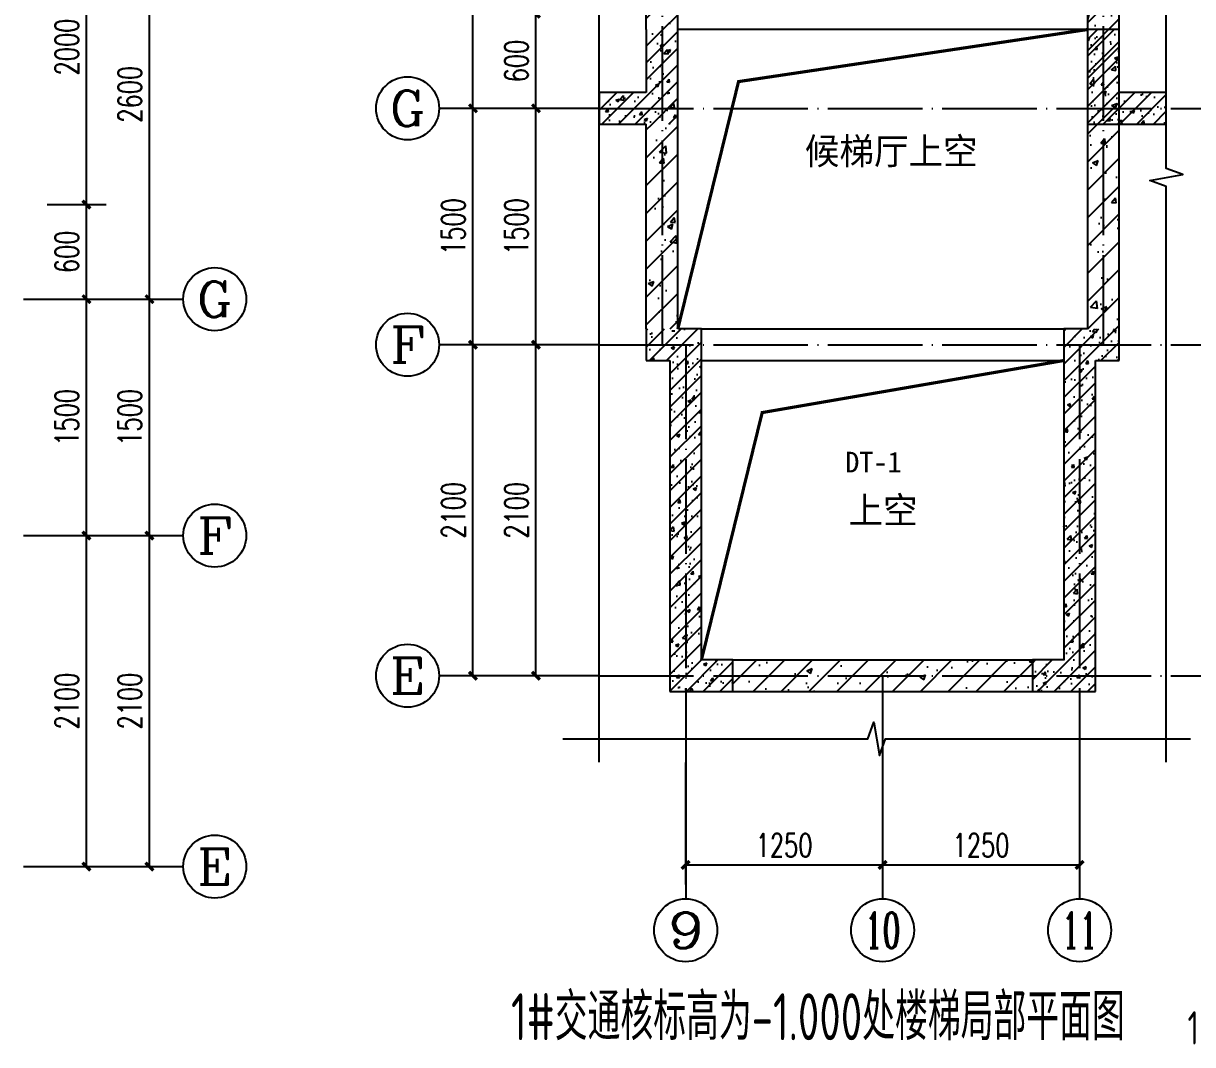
# Model space of a CAD drawing. Extents: x 393367 to 3005760, y 4998 to 826018.
# Drawn here: x 2814388 to 2821809, y 571551 to 578030 of the extents above; entities that cross this region are included whole.
import ezdxf
from ezdxf.enums import TextEntityAlignment as Align

# ---------------------------------------------------------------- set-up
doc = ezdxf.new("R2010")
doc.units = 0
doc.header["$LTSCALE"] = 1000
doc.linetypes.add('DOTE', pattern=[2.42, 2, -0.2, 0.02, -0.2])
doc.layers.get('0').update_dxf_attribs({"linetype": 'CONTINUOUS'})
doc.layers.get('Defpoints').update_dxf_attribs({"linetype": 'CONTINUOUS'})
for name, color, linetype in [('AXIS', 3, 'CONTINUOUS'), ('AXIS_TEXT', 7, 'CONTINUOUS'), ('COLUMN', 140, 'CONTINUOUS'), ('DIM_SYMB', 3, 'CONTINUOUS'), ('DOTE', 8, 'DOTE'), ('PUB_DIM', 3, 'CONTINUOUS'), ('PUB_HATCH', 8, 'CONTINUOUS'), ('PUB_TEXT', 7, 'CONTINUOUS'), ('WALL', 130, 'CONTINUOUS'), ('尺寸标注', 86, 'CONTINUOUS')]:
    doc.layers.add(name, color=color, linetype=linetype)
doc.styles.add('_TCH_AXIS', font='COMPLEX', dxfattribs={"bigfont": 'GBCBIG'})
doc.styles.add('_TCH_DIM_T3', font='SIMPLEX', dxfattribs={"width": 0.705882, "bigfont": 'GBCBIG'})
doc.styles.add('COMPLEX', font='COMPLEX')
doc.styles.add('TSSD_Rein', font='Tssdeng.shx', dxfattribs={"width": 0.7, "bigfont": 'hztxt.shx'})
doc.styles.add('黑体', font='simhei.ttf')
doc.dimstyles.new('_TCH_ARCH&&50', dxfattribs={"dimtxt": 148.75, "dimasz": 50, "dimexe": 125, "dimexo": 150, "dimgap": 50, "dimtad": 1, "dimdec": 0, "dimzin": 0, "dimdsep": 46, "dimtxsty": '_TCH_DIM_T3', "dimblk": 'ARCHTICK', "dimcen": 0.09, "dimclrt": 4, "dimazin": 2, "dimtfac": 1, "dimtdec": 0, "dimtix": 1, "dimtmove": 2, "dimatfit": 3, "dimfxl": 1, "dimtolj": 1, "dimtzin": 0, "dimarcsym": 0})
pattern_1 = [(45, (2400942.72, 472320.16), (-88.388348, 88.388348), []), (50, (2400942.72, 472320.16), (358.6301, -31.37607), [37.5, -412.5]), (355, (2400942.7, 472320.16), (-69.37567, 376.09607), [30, -330]), (100.4514, (2400972.6, 472317.55), (289.2547, 344.71977), [31.8701, -350.57106]), (46.1842, (2400942.7, 472420.16), (533.62052, -82.7595), [56.25, -618.75]), (96.6356, (2400987.2, 472413.26), (467.33135, 487.05894), [47.80514, -525.8565]), (351.1842, (2400942.7, 472420.16), (467.331, 487.0593), [45, -495]), (21, (2400992.72, 472395.16), (298.45353, -201.30945), [37.5, -412.5]), (326, (2400992.7, 472395.16), (121.65767, 362.57502), [30, -330]), (71.4514, (2401017.6, 472378.4), (420.11131, 161.26525), [31.8701, -350.57106]), (37.5, (2400942.72, 472320.16), (6.079928, 166.446927), [0, -326, 0, -335, 0, -331.25]), (7.5, (2400942.72, 472320.16), (131.53477, 197.205856), [0, -191, 0, -318.5, 0, -126.25]), (327.5, (2400831.22, 472320.16), (266.91122, -11.277436), [0, -125, 0, -390, 0, -517.5]), (317.5, (2400781.22, 472320.16), (291.59308, 50.05249), [0, -162.5, 0, -259, 0, -367.5])]
pattern_2 = [(45, (2400942.72, 472320.16), (-53.033009, 53.033009), []), (50, (2400942.72, 472320.16), (215.178055, -18.82564), [22.5, -247.5]), (355, (2400942.72, 472320.16), (-41.6254, 225.65764), [18, -198]), (100.4514, (2400960.65, 472318.6), (173.55281, 206.83186), [19.12206, -210.34263]), (46.1842, (2400942.72, 472380.16), (320.17231, -49.6557), [33.75, -371.25]), (96.6356, (2400969.4, 472376.02), (280.39881, 292.23536), [28.68309, -315.5139]), (351.1842, (2400942.7, 472380.16), (280.39858, 292.23558), [27, -297]), (21, (2400972.72, 472365.16), (179.072116, -120.78567), [22.5, -247.5]), (326, (2400972.72, 472365.16), (72.9946, 217.54501), [18, -198]), (71.4514, (2400987.64, 472355.1), (252.06679, 96.75915), [19.12206, -210.34263]), (37.5, (2400942.72, 472320.16), (3.647957, 99.868156), [0, -195.6, 0, -201, 0, -198.75]), (7.5, (2400942.72, 472320.16), (78.92086, 118.323514), [0, -114.6, 0, -191.1, 0, -75.75]), (327.5, (2400875.82, 472320.16), (160.146731, -6.766462), [0, -75, 0, -234, 0, -310.5]), (317.5, (2400845.82, 472320.16), (174.95585, 30.031495), [0, -97.5, 0, -155.4, 0, -220.5])]

# ---------------------------------------------------------------- blocks, each defined once
blk = doc.blocks.new('_axiso')
blk.add_circle((0, 0), 0.5)
at = {"layer": 'AXIS_TEXT', "style": 'COMPLEX', "width": 1.041667}
blk.add_attdef('A', text='', height=0.56, dxfattribs=at).set_placement((-0.25, -0.28), (0.25, -0.28), align=Align.FIT)
blk = doc.blocks.new('_ArchTick')
at = {"color": 0, "linetype": 'ByBlock', "const_width": 0.4}
blk.add_lwpolyline([(-0.5, -0.5), (0.5, 0.5)], dxfattribs=at)
blk = doc.blocks.new('*D2067')
at = {"layer": 'Defpoints', "color": 0, "transparency": 16777216}
for p in [(2817641.4, 575990.9), (2818041.4, 575990.9), (2818041.4, 573890.9)]:
    blk.add_point(p, dxfattribs=at)
at = {"layer": '尺寸标注', "color": 0, "lineweight": -2, "transparency": 16777216}
for p, q in [((2817891.4, 575990.9), (2817516.4, 575990.9)), ((2817641.4, 573890.9), (2817641.4, 575990.9)), ((2817891.4, 573890.9), (2817516.4, 573890.9))]:
    blk.add_line(p, q, dxfattribs=at)
at = {"layer": '尺寸标注', "color": 0, "lineweight": -2, "transparency": 16777216, "xscale": 50, "yscale": 50, "zscale": 50}
for p, rotation in [((2817641.4, 575990.9), 90), ((2817641.4, 573890.9), 270)]:
    blk.add_blockref('_ArchTick', p, dxfattribs=dict(at, rotation=rotation))
at = {"layer": '尺寸标注', "color": 4, "transparency": 16777216, "insert": (2817517.1, 574940.9), "char_height": 148.75, "attachment_point": 5, "rotation": 90, "style": '_TCH_DIM_T3'}
blk.add_mtext('\\A1;2100', dxfattribs=at)
blk = doc.blocks.new('*D2068')
at = {"layer": 'Defpoints', "color": 0, "transparency": 16777216}
for p in [(2817641.4, 577490.9), (2818041.4, 577490.9), (2818041.4, 575990.9)]:
    blk.add_point(p, dxfattribs=at)
at = {"layer": '尺寸标注', "color": 0, "lineweight": -2, "transparency": 16777216}
for p, q in [((2817891.4, 577490.9), (2817516.4, 577490.9)), ((2817641.4, 575990.9), (2817641.4, 577490.9)), ((2817891.4, 575990.9), (2817516.4, 575990.9))]:
    blk.add_line(p, q, dxfattribs=at)
at = {"layer": '尺寸标注', "color": 0, "lineweight": -2, "transparency": 16777216, "xscale": 50, "yscale": 50, "zscale": 50}
for p, rotation in [((2817641.4, 577490.9), 90), ((2817641.4, 575990.9), 270)]:
    blk.add_blockref('_ArchTick', p, dxfattribs=dict(at, rotation=rotation))
at = {"layer": '尺寸标注', "color": 4, "transparency": 16777216, "insert": (2817517.1, 576740.9), "char_height": 148.75, "attachment_point": 5, "rotation": 90, "style": '_TCH_DIM_T3'}
blk.add_mtext('\\A1;1500', dxfattribs=at)
blk = doc.blocks.new('*D2069')
at = {"layer": 'Defpoints', "color": 0, "transparency": 16777216}
for p in [(2817641.4, 578090.9), (2818041.4, 578090.9), (2818041.4, 577490.9)]:
    blk.add_point(p, dxfattribs=at)
at = {"layer": '尺寸标注', "color": 0, "lineweight": -2, "transparency": 16777216}
for p, q in [((2817891.4, 578090.9), (2817516.4, 578090.9)), ((2817641.4, 577490.9), (2817641.4, 578090.9)), ((2817891.4, 577490.9), (2817516.4, 577490.9))]:
    blk.add_line(p, q, dxfattribs=at)
at = {"layer": '尺寸标注', "color": 0, "lineweight": -2, "transparency": 16777216, "xscale": 50, "yscale": 50, "zscale": 50}
for p, rotation in [((2817641.4, 578090.9), 90), ((2817641.4, 577490.9), 270)]:
    blk.add_blockref('_ArchTick', p, dxfattribs=dict(at, rotation=rotation))
at = {"layer": '尺寸标注', "color": 4, "transparency": 16777216, "insert": (2817517.1, 577790.9), "char_height": 148.75, "attachment_point": 5, "rotation": 90, "style": '_TCH_DIM_T3'}
blk.add_mtext('\\A1;600', dxfattribs=at)
blk = doc.blocks.new('*D2075')
at = {"layer": 'Defpoints', "color": 0, "transparency": 16777216}
for p in [(2817241.4, 575990.9), (2818041.4, 575990.9), (2818041.4, 573890.9)]:
    blk.add_point(p, dxfattribs=at)
at = {"layer": 'PUB_DIM', "color": 0, "lineweight": -2, "transparency": 16777216}
for p, q in [((2817891.4, 575990.9), (2817116.4, 575990.9)), ((2817241.4, 573890.9), (2817241.4, 575990.9)), ((2817891.4, 573890.9), (2817116.4, 573890.9))]:
    blk.add_line(p, q, dxfattribs=at)
at = {"layer": 'PUB_DIM', "color": 0, "lineweight": -2, "transparency": 16777216, "xscale": 50, "yscale": 50, "zscale": 50}
for p, rotation in [((2817241.4, 575990.9), 90), ((2817241.4, 573890.9), 270)]:
    blk.add_blockref('_ArchTick', p, dxfattribs=dict(at, rotation=rotation))
at = {"layer": 'PUB_DIM', "color": 4, "transparency": 16777216, "insert": (2817117.1, 574940.9), "char_height": 148.75, "attachment_point": 5, "rotation": 90, "style": '_TCH_DIM_T3'}
blk.add_mtext('\\A1;2100', dxfattribs=at)
blk = doc.blocks.new('*D2076')
at = {"layer": 'Defpoints', "color": 0, "transparency": 16777216}
for p in [(2817241.4, 577490.9), (2818041.4, 577490.9), (2818041.4, 575990.9)]:
    blk.add_point(p, dxfattribs=at)
at = {"layer": 'PUB_DIM', "color": 0, "lineweight": -2, "transparency": 16777216}
for p, q in [((2817891.4, 577490.9), (2817116.4, 577490.9)), ((2817241.4, 575990.9), (2817241.4, 577490.9)), ((2817891.4, 575990.9), (2817116.4, 575990.9))]:
    blk.add_line(p, q, dxfattribs=at)
at = {"layer": 'PUB_DIM', "color": 0, "lineweight": -2, "transparency": 16777216, "xscale": 50, "yscale": 50, "zscale": 50}
for p, rotation in [((2817241.4, 577490.9), 90), ((2817241.4, 575990.9), 270)]:
    blk.add_blockref('_ArchTick', p, dxfattribs=dict(at, rotation=rotation))
at = {"layer": 'PUB_DIM', "color": 4, "transparency": 16777216, "insert": (2817117.1, 576740.9), "char_height": 148.75, "attachment_point": 5, "rotation": 90, "style": '_TCH_DIM_T3'}
blk.add_mtext('\\A1;1500', dxfattribs=at)
blk = doc.blocks.new('*D2077')
at = {"layer": 'Defpoints', "color": 0, "transparency": 16777216}
for p in [(2817241.4, 580090.9), (2818041.4, 580090.9), (2818041.4, 577490.9)]:
    blk.add_point(p, dxfattribs=at)
at = {"layer": 'PUB_DIM', "color": 0, "lineweight": -2, "transparency": 16777216}
for p, q in [((2817891.4, 580090.9), (2817116.4, 580090.9)), ((2817241.4, 577490.9), (2817241.4, 580090.9)), ((2817891.4, 577490.9), (2817116.4, 577490.9))]:
    blk.add_line(p, q, dxfattribs=at)
at = {"layer": 'PUB_DIM', "color": 0, "lineweight": -2, "transparency": 16777216, "xscale": 50, "yscale": 50, "zscale": 50}
for p, rotation in [((2817241.4, 580090.9), 90), ((2817241.4, 577490.9), 270)]:
    blk.add_blockref('_ArchTick', p, dxfattribs=dict(at, rotation=rotation))
at = {"layer": 'PUB_DIM', "color": 4, "transparency": 16777216, "insert": (2817117.1, 578790.9), "char_height": 148.75, "attachment_point": 5, "rotation": 90, "style": '_TCH_DIM_T3'}
blk.add_mtext('\\A1;2600', dxfattribs=at)
blk = doc.blocks.new('*D2081')
at = {"layer": 'Defpoints', "color": 0, "transparency": 16777216}
for p in [(2814388.4, 574780.1), (2814788.4, 574780.1), (2814388.4, 572680.1)]:
    blk.add_point(p, dxfattribs=at)
at = {"layer": '尺寸标注', "color": 0, "lineweight": -2, "transparency": 16777216}
for p, q in [((2814538.4, 574780.1), (2814913.4, 574780.1)), ((2814788.4, 572680.1), (2814788.4, 574780.1)), ((2814538.4, 572680.1), (2814913.4, 572680.1))]:
    blk.add_line(p, q, dxfattribs=at)
at = {"layer": '尺寸标注', "color": 0, "lineweight": -2, "transparency": 16777216, "xscale": 50, "yscale": 50, "zscale": 50}
for p, rotation in [((2814788.4, 574780.1), 90), ((2814788.4, 572680.1), 270)]:
    blk.add_blockref('_ArchTick', p, dxfattribs=dict(at, rotation=rotation))
at = {"layer": '尺寸标注', "color": 4, "transparency": 16777216, "insert": (2814664, 573730.1), "char_height": 148.75, "attachment_point": 5, "rotation": 90, "style": '_TCH_DIM_T3'}
blk.add_mtext('\\A1;2100', dxfattribs=at)
blk = doc.blocks.new('*D2082')
at = {"layer": 'Defpoints', "color": 0, "transparency": 16777216}
for p in [(2814388.4, 576280.4), (2814788.4, 576280.4), (2814388.4, 574780.1)]:
    blk.add_point(p, dxfattribs=at)
at = {"layer": '尺寸标注', "color": 0, "lineweight": -2, "transparency": 16777216}
for p, q in [((2814538.4, 576280.4), (2814913.4, 576280.4)), ((2814788.4, 574780.1), (2814788.4, 576280.4)), ((2814538.4, 574780.1), (2814913.4, 574780.1))]:
    blk.add_line(p, q, dxfattribs=at)
at = {"layer": '尺寸标注', "color": 0, "lineweight": -2, "transparency": 16777216, "xscale": 50, "yscale": 50, "zscale": 50}
for p, rotation in [((2814788.4, 576280.4), 90), ((2814788.4, 574780.1), 270)]:
    blk.add_blockref('_ArchTick', p, dxfattribs=dict(at, rotation=rotation))
at = {"layer": '尺寸标注', "color": 4, "transparency": 16777216, "insert": (2814664, 575530.2), "char_height": 148.75, "attachment_point": 5, "rotation": 90, "style": '_TCH_DIM_T3'}
blk.add_mtext('\\A1;1500', dxfattribs=at)
blk = doc.blocks.new('*D2083')
at = {"layer": 'Defpoints', "color": 0, "transparency": 16777216}
for p in [(2814388.4, 576880.1), (2814788.4, 576880.1), (2814388.4, 576280.4)]:
    blk.add_point(p, dxfattribs=at)
at = {"layer": '尺寸标注', "color": 0, "lineweight": -2, "transparency": 16777216}
for p, q in [((2814538.4, 576880.1), (2814913.4, 576880.1)), ((2814788.4, 576280.4), (2814788.4, 576880.1)), ((2814538.4, 576280.4), (2814913.4, 576280.4))]:
    blk.add_line(p, q, dxfattribs=at)
at = {"layer": '尺寸标注', "color": 0, "lineweight": -2, "transparency": 16777216, "xscale": 50, "yscale": 50, "zscale": 50}
for p, rotation in [((2814788.4, 576880.1), 90), ((2814788.4, 576280.4), 270)]:
    blk.add_blockref('_ArchTick', p, dxfattribs=dict(at, rotation=rotation))
at = {"layer": '尺寸标注', "color": 4, "transparency": 16777216, "insert": (2814664, 576580.2), "char_height": 148.75, "attachment_point": 5, "rotation": 90, "style": '_TCH_DIM_T3'}
blk.add_mtext('\\A1;600', dxfattribs=at)
blk = doc.blocks.new('*D2084')
at = {"layer": 'Defpoints', "color": 0, "transparency": 16777216}
for p in [(2814388.4, 578880.1), (2814788.4, 578880.1), (2814388.4, 576880.1)]:
    blk.add_point(p, dxfattribs=at)
at = {"layer": '尺寸标注', "color": 0, "lineweight": -2, "transparency": 16777216}
for p, q in [((2814538.4, 578880.1), (2814913.4, 578880.1)), ((2814788.4, 576880.1), (2814788.4, 578880.1)), ((2814538.4, 576880.1), (2814913.4, 576880.1))]:
    blk.add_line(p, q, dxfattribs=at)
at = {"layer": '尺寸标注', "color": 0, "lineweight": -2, "transparency": 16777216, "xscale": 50, "yscale": 50, "zscale": 50}
for p, rotation in [((2814788.4, 578880.1), 90), ((2814788.4, 576880.1), 270)]:
    blk.add_blockref('_ArchTick', p, dxfattribs=dict(at, rotation=rotation))
at = {"layer": '尺寸标注', "color": 4, "transparency": 16777216, "insert": (2814664, 577880.1), "char_height": 148.75, "attachment_point": 5, "rotation": 90, "style": '_TCH_DIM_T3'}
blk.add_mtext('\\A1;2000', dxfattribs=at)
blk = doc.blocks.new('*D2089')
at = {"layer": 'Defpoints', "color": 0, "transparency": 16777216}
for p in [(2814388.4, 574780.1), (2815188.4, 574780.1), (2814388.4, 572680.1)]:
    blk.add_point(p, dxfattribs=at)
at = {"layer": 'PUB_DIM', "color": 0, "lineweight": -2, "transparency": 16777216}
for p, q in [((2814538.4, 574780.1), (2815313.4, 574780.1)), ((2815188.4, 572680.1), (2815188.4, 574780.1)), ((2814538.4, 572680.1), (2815313.4, 572680.1))]:
    blk.add_line(p, q, dxfattribs=at)
at = {"layer": 'PUB_DIM', "color": 0, "lineweight": -2, "transparency": 16777216, "xscale": 50, "yscale": 50, "zscale": 50}
for p, rotation in [((2815188.4, 574780.1), 90), ((2815188.4, 572680.1), 270)]:
    blk.add_blockref('_ArchTick', p, dxfattribs=dict(at, rotation=rotation))
at = {"layer": 'PUB_DIM', "color": 4, "transparency": 16777216, "insert": (2815064, 573730.1), "char_height": 148.75, "attachment_point": 5, "rotation": 90, "style": '_TCH_DIM_T3'}
blk.add_mtext('\\A1;2100', dxfattribs=at)
blk = doc.blocks.new('*D2090')
at = {"layer": 'Defpoints', "color": 0, "transparency": 16777216}
for p in [(2814388.4, 576280.1), (2815188.4, 576280.1), (2814388.4, 574780.1)]:
    blk.add_point(p, dxfattribs=at)
at = {"layer": 'PUB_DIM', "color": 0, "lineweight": -2, "transparency": 16777216}
for p, q in [((2814538.4, 576280.1), (2815313.4, 576280.1)), ((2815188.4, 574780.1), (2815188.4, 576280.1)), ((2814538.4, 574780.1), (2815313.4, 574780.1))]:
    blk.add_line(p, q, dxfattribs=at)
at = {"layer": 'PUB_DIM', "color": 0, "lineweight": -2, "transparency": 16777216, "xscale": 50, "yscale": 50, "zscale": 50}
for p, rotation in [((2815188.4, 576280.1), 90), ((2815188.4, 574780.1), 270)]:
    blk.add_blockref('_ArchTick', p, dxfattribs=dict(at, rotation=rotation))
at = {"layer": 'PUB_DIM', "color": 4, "transparency": 16777216, "insert": (2815064, 575530.1), "char_height": 148.75, "attachment_point": 5, "rotation": 90, "style": '_TCH_DIM_T3'}
blk.add_mtext('\\A1;1500', dxfattribs=at)
blk = doc.blocks.new('*D2091')
at = {"layer": 'Defpoints', "color": 0, "transparency": 16777216}
for p in [(2814388.4, 578880.1), (2815188.4, 578880.1), (2814388.4, 576280.1)]:
    blk.add_point(p, dxfattribs=at)
at = {"layer": 'PUB_DIM', "color": 0, "lineweight": -2, "transparency": 16777216}
for p, q in [((2814538.4, 578880.1), (2815313.4, 578880.1)), ((2815188.4, 576280.1), (2815188.4, 578880.1)), ((2814538.4, 576280.1), (2815313.4, 576280.1))]:
    blk.add_line(p, q, dxfattribs=at)
at = {"layer": 'PUB_DIM', "color": 0, "lineweight": -2, "transparency": 16777216, "xscale": 50, "yscale": 50, "zscale": 50}
for p, rotation in [((2815188.4, 578880.1), 90), ((2815188.4, 576280.1), 270)]:
    blk.add_blockref('_ArchTick', p, dxfattribs=dict(at, rotation=rotation))
at = {"layer": 'PUB_DIM', "color": 4, "transparency": 16777216, "insert": (2815064, 577580.1), "char_height": 148.75, "attachment_point": 5, "rotation": 90, "style": '_TCH_DIM_T3'}
blk.add_mtext('\\A1;2600', dxfattribs=at)
blk = doc.blocks.new('*D2120')
at = {"layer": 'Defpoints', "color": 0, "transparency": 16777216}
for p in [(2818591.4, 573490.9), (2819841, 573490.9), (2819841, 572690.9)]:
    blk.add_point(p, dxfattribs=at)
at = {"layer": 'PUB_DIM', "color": 0, "lineweight": -2, "transparency": 16777216}
for p, q in [((2818591.4, 573340.9), (2818591.4, 572565.9)), ((2819841, 573340.9), (2819841, 572565.9)), ((2818591.4, 572690.9), (2819841, 572690.9))]:
    blk.add_line(p, q, dxfattribs=at)
at = {"layer": 'PUB_DIM', "color": 0, "lineweight": -2, "transparency": 16777216, "xscale": 50, "yscale": 50, "zscale": 50, "rotation": 180}
blk.add_blockref('_ArchTick', (2818591.4, 572690.9), dxfattribs=at)
at = {"layer": 'PUB_DIM', "color": 0, "lineweight": -2, "transparency": 16777216, "xscale": 50, "yscale": 50, "zscale": 50}
blk.add_blockref('_ArchTick', (2819841, 572690.9), dxfattribs=at)
at = {"layer": 'PUB_DIM', "color": 4, "transparency": 16777216, "insert": (2819216.2, 572815.3), "char_height": 148.75, "attachment_point": 5, "style": '_TCH_DIM_T3'}
blk.add_mtext('\\A1;1250', dxfattribs=at)
blk = doc.blocks.new('*D2121')
at = {"layer": 'Defpoints', "color": 0, "transparency": 16777216}
for p in [(2819841, 573490.9), (2821091.4, 573490.9), (2821091.4, 572690.9)]:
    blk.add_point(p, dxfattribs=at)
at = {"layer": 'PUB_DIM', "color": 0, "lineweight": -2, "transparency": 16777216}
for p, q in [((2819841, 573340.9), (2819841, 572565.9)), ((2821091.4, 573340.9), (2821091.4, 572565.9)), ((2819841, 572690.9), (2821091.4, 572690.9))]:
    blk.add_line(p, q, dxfattribs=at)
at = {"layer": 'PUB_DIM', "color": 0, "lineweight": -2, "transparency": 16777216, "xscale": 50, "yscale": 50, "zscale": 50, "rotation": 180}
blk.add_blockref('_ArchTick', (2819841, 572690.9), dxfattribs=at)
at = {"layer": 'PUB_DIM', "color": 0, "lineweight": -2, "transparency": 16777216, "xscale": 50, "yscale": 50, "zscale": 50}
blk.add_blockref('_ArchTick', (2821091.4, 572690.9), dxfattribs=at)
at = {"layer": 'PUB_DIM', "color": 4, "transparency": 16777216, "insert": (2820466.2, 572815.3), "char_height": 148.75, "attachment_point": 5, "style": '_TCH_DIM_T3'}
blk.add_mtext('\\A1;1250', dxfattribs=at)

msp = doc.modelspace()

# ---------------------------------------------------------------- hatches: boundary and pattern name
at = {"layer": 'PUB_HATCH'}
h = msp.add_hatch(dxfattribs=at)
h.set_pattern_fill('钢筋混凝土', color=256, scale=50, style=0)
h.set_pattern_definition(pattern_1)
h.paths.add_polyline_path([(2818341.43868, 577590.88939), (2818341.44049, 577990.89006), (2818541.43868, 577990.89006), (2818541.43868, 578090.89188), (2818341.43868, 578090.89188)])
h = msp.add_hatch(dxfattribs=at)
h.set_pattern_fill('钢筋混凝土', color=256, scale=50, style=0)
h.set_pattern_definition(pattern_1)
h.paths.add_polyline_path([(2821141.43868, 576090.88868), (2821341.43868, 576090.88854), (2821341.43868, 578090.89408), (2821141.43868, 578090.89408)])
h = msp.add_hatch(dxfattribs=at)
h.set_pattern_fill('钢筋混凝土', color=256, scale=30, style=0)
h.set_pattern_definition(pattern_2)
h.paths.add_polyline_path([(2818541.44049, 577390.88939), (2818541.44049, 577990.89006), (2818341.44049, 577990.89006), (2818341.44049, 577590.88939), (2818041.43868, 577590.88939), (2818041.43868, 577390.88939)])
h = msp.add_hatch(dxfattribs=at)
h.set_pattern_fill('钢筋混凝土', color=256, scale=30, style=0)
h.set_pattern_definition(pattern_2)
h.paths.add_polyline_path([(2821141.63323, 577390.88939), (2821641.43868, 577390.88939), (2821641.43868, 577590.88939), (2821341.63323, 577590.88939), (2821341.63323, 577990.89006), (2821141.63323, 577990.89006)])
h = msp.add_hatch(dxfattribs=at)
h.set_pattern_fill('钢筋混凝土', color=256, scale=50, style=0)
h.set_pattern_definition(pattern_1)
h.paths.add_polyline_path([(2818541.44049, 577390.88939), (2818341.43868, 577390.88939), (2818341.43868, 576090.88854), (2818541.43868, 576090.88868)])
h = msp.add_hatch(dxfattribs=at)
h.set_pattern_fill('钢筋混凝土', color=256, scale=30, style=0)
h.set_pattern_definition(pattern_2)
h.paths.add_polyline_path([(2818691.43868, 576090.88879), (2818341.43868, 576090.88854), (2818341.43868, 575890.88854), (2818491.43868, 575890.88879), (2818491.43868, 573790.89269), (2818891.43868, 573790.89269), (2818891.43868, 573990.89269), (2818691.43868, 573990.89269)])
h = msp.add_hatch(dxfattribs=at)
h.set_pattern_fill('钢筋混凝土', color=256, scale=30, style=0)
h.set_pattern_definition(pattern_2)
h.paths.add_polyline_path([(2820991.63504, 576090.88879), (2820991.63504, 573990.89269), (2820791.63504, 573990.89269), (2820791.63504, 573790.89269), (2821191.63504, 573790.89269), (2821191.63504, 575890.88879), (2821341.63504, 575890.88854), (2821341.63504, 576090.88854)])
h = msp.add_hatch(dxfattribs=at)
h.set_pattern_fill('钢筋混凝土', color=256, scale=50, style=0)
h.set_pattern_definition(pattern_1)
h.paths.add_polyline_path([(2820991.43868, 573990.89269), (2820991.63504, 573990.89269), (2820991.63504, 576090.69633), (2820991.43868, 576090.89269)])
h = msp.add_hatch(dxfattribs=at)
h.set_pattern_fill('钢筋混凝土', color=256, scale=50, style=0)
h.set_pattern_definition(pattern_1)
h.paths.add_polyline_path([(2820791.63504, 573790.89269), (2820791.63504, 573990.89269), (2818891.43868, 573990.89269), (2818891.43868, 573790.89269)])

# ---------------------------------------------------------------- linework, layer by layer
at = {"color": 6, "const_width": 20}
for points in [[(2818541.44031, 576090.88868), (2818927.02158, 577660.6139), (2821141.443, 577990.92876)], [(2818691.43868, 573990.89269), (2819077.01726, 575560.61463), (2820991.43868, 575890.9295)]]:
    msp.add_lwpolyline(points, dxfattribs=at)
at = {"layer": 'AXIS'}
for p, q in [((2818041.43868, 577490.89228), (2817026.8311, 577490.89228)), ((2814388.36627, 576280.09855), (2815402.97385, 576280.09855)), ((2818041.43868, 575990.89228), (2817026.8311, 575990.89228)), ((2814388.36626, 574780.09855), (2815402.97384, 574780.09855)), ((2818041.43868, 573890.89228), (2817026.8311, 573890.89228)), ((2818591.43868, 573490.89269), (2818591.43868, 572476.28511)), ((2819840.95747, 573490.89269), (2819840.95747, 572476.28511)), ((2821091.43867, 573490.89269), (2821091.43867, 572476.28511)), ((2814388.36626, 572680.09855), (2815402.97384, 572680.09855))]:
    msp.add_line(p, q, dxfattribs=at)
at = {"layer": 'COLUMN', "color": 6}
for p, q in [((2818341.44049, 577990.89006), (2818341.44049, 577590.88939)), ((2818541.44049, 577390.88939), (2818541.44049, 577990.89006)), ((2821341.63323, 577990.89006), (2821141.63323, 577990.89006)), ((2821141.63323, 577990.89006), (2821141.63323, 577390.88939)), ((2821341.63323, 577590.88939), (2821341.63323, 577990.89006)), ((2818341.44049, 577590.88939), (2818041.43868, 577590.88939)), ((2818041.43868, 577590.88939), (2818041.43868, 577390.88939)), ((2821641.43868, 577590.88939), (2821341.63323, 577590.88939)), ((2821641.43868, 577390.88939), (2821641.43868, 577590.88939)), ((2818041.43868, 577390.88939), (2818341.43868, 577390.88939)), ((2821141.63323, 577390.88939), (2821641.43868, 577390.88939)), ((2818341.43868, 576090.88854), (2818341.43868, 575890.88854)), ((2818691.43868, 576090.88879), (2818541.43868, 576090.88868)), ((2818691.43868, 573990.89269), (2818691.43868, 576090.88879)), ((2820991.63504, 576090.88879), (2820991.63504, 573990.89269)), ((2821141.43868, 576090.88868), (2820991.63504, 576090.88879)), ((2821341.63504, 576090.88854), (2821341.43868, 576090.88854)), ((2821341.63504, 575890.88854), (2821341.63504, 576090.88854)), ((2818341.43868, 575890.88854), (2818491.43868, 575890.88879)), ((2818491.43868, 575890.88879), (2818491.43868, 573790.89269)), ((2821191.63504, 573790.89269), (2821191.63504, 575890.88879)), ((2821191.63504, 575890.88879), (2821341.63504, 575890.88854)), ((2818891.43868, 573990.89269), (2818691.43868, 573990.89269)), ((2818891.43868, 573790.89269), (2818891.43868, 573990.89269)), ((2820991.63504, 573990.89269), (2820791.63504, 573990.89269)), ((2820791.63504, 573990.89269), (2820791.63504, 573790.89269)), ((2818491.43868, 573790.89269), (2818891.43868, 573790.89269)), ((2820791.63504, 573790.89269), (2821191.63504, 573790.89269))]:
    msp.add_line(p, q, dxfattribs=at)
at = {"layer": 'DIM_SYMB'}
for points in [[(2818041.43868, 573342.15342), (2818041.43868, 579251.00498), (2817936.43868, 579289.22185), (2818146.43868, 579326.25052), (2818041.43868, 579363.50498), (2818041.43868, 585272.35654)], [(2821641.43868, 573342.15342), (2821641.43868, 576995.73344), (2821536.43868, 577033.95031), (2821746.43868, 577070.97898), (2821641.43868, 577108.23344), (2821641.43868, 580761.81346)], [(2817811.24537, 573490.89269), (2819746.87394, 573490.89269), (2819785.09082, 573595.89269), (2819822.11948, 573385.89269), (2819859.37394, 573490.89269), (2821795.00252, 573490.89269)]]:
    msp.add_lwpolyline(points, dxfattribs=at)
at = {"layer": 'DOTE', "linetype": 'DOTE', "ltscale": 0.3}
for p, q in [((2818441.43868, 585272.35654), (2818441.43868, 575990.89181)), ((2821241.43868, 585272.35654), (2821241.43868, 575990.8938)), ((2818041.43868, 577490.89356), (2829405.01824, 577490.89356)), ((2818041.43868, 575990.89152), (2829405.01824, 575990.89963)), ((2818591.43868, 575990.89191), (2818591.43868, 573490.89269)), ((2821091.63504, 575990.8937), (2821091.63504, 573490.89269)), ((2818041.43868, 573890.89152), (2829405.01824, 573890.89963)), ((2819841.53641, 573890.8928), (2819841.53641, 573486.05262))]:
    msp.add_line(p, q, dxfattribs=at)
at = {"layer": 'WALL'}
for p, q in [((2818341.43868, 577990.89006), (2818341.43868, 578090.89188)), ((2818541.43868, 577990.89006), (2818541.43868, 578090.89188)), ((2821141.43868, 578090.89408), (2821141.43868, 576090.88868)), ((2821341.43868, 578090.89408), (2821341.43868, 576090.88854)), ((2821141.43868, 577990.894), (2818541.43868, 577990.89196)), ((2818341.43868, 576090.88854), (2818341.43868, 577390.88939)), ((2818541.43868, 576090.88868), (2818541.43868, 577390.88939)), ((2818691.43868, 576090.89269), (2820991.63504, 576090.89269)), ((2820991.43868, 576090.89269), (2820991.43868, 573990.89269)), ((2818691.43868, 575890.89269), (2820991.63504, 575890.89269)), ((2818891.43868, 573990.89269), (2820791.63504, 573990.89269)), ((2818891.43868, 573790.89269), (2820791.63504, 573790.89269))]:
    msp.add_line(p, q, dxfattribs=at)

# ---------------------------------------------------------------- block references
at = {"layer": 'AXIS'}
ref = msp.add_blockref('_axiso', (2816826.8311, 577490.89228), dxfattribs=dict(at, xscale=400, yscale=400, zscale=400))
ref.add_attrib('A', 'G', dxfattribs={"layer": 'AXIS_TEXT', "height": 226.27417, "style": '_TCH_AXIS', "width": 1.166667}).set_placement((2816713.69402, 577377.75519), (2816939.96819, 577377.75519), align=Align.FIT)
ref = msp.add_blockref('_axiso', (2815602.97385, 576280.09855), dxfattribs=dict(at, xscale=400, yscale=400, zscale=400))
ref.add_attrib('A', 'G', dxfattribs={"layer": 'AXIS_TEXT', "height": 226.27417, "style": '_TCH_AXIS', "width": 1.166667}).set_placement((2815489.83676, 576166.96146), (2815716.11093, 576166.96146), align=Align.FIT)
ref = msp.add_blockref('_axiso', (2816826.8311, 575990.89228), dxfattribs=dict(at, xscale=400, yscale=400, zscale=400))
ref.add_attrib('A', 'F', dxfattribs={"layer": 'AXIS_TEXT', "height": 226.27417, "style": '_TCH_AXIS', "width": 1.3125}).set_placement((2816713.69402, 575877.7552), (2816939.96819, 575877.7552), align=Align.FIT)
ref = msp.add_blockref('_axiso', (2815602.97384, 574780.09855), dxfattribs=dict(at, xscale=400, yscale=400, zscale=400))
ref.add_attrib('A', 'F', dxfattribs={"layer": 'AXIS_TEXT', "height": 226.27417, "style": '_TCH_AXIS', "width": 1.3125}).set_placement((2815489.83676, 574666.96146), (2815716.11093, 574666.96146), align=Align.FIT)
ref = msp.add_blockref('_axiso', (2816826.8311, 573890.89228), dxfattribs=dict(at, xscale=400, yscale=400, zscale=400))
ref.add_attrib('A', 'E', dxfattribs={"layer": 'AXIS_TEXT', "height": 226.27417, "style": '_TCH_AXIS', "width": 1.3125}).set_placement((2816713.69402, 573777.7552), (2816939.96819, 573777.7552), align=Align.FIT)
ref = msp.add_blockref('_axiso', (2815602.97384, 572680.09855), dxfattribs=dict(at, xscale=400, yscale=400, zscale=400))
ref.add_attrib('A', 'E', dxfattribs={"layer": 'AXIS_TEXT', "height": 226.27417, "style": '_TCH_AXIS', "width": 1.3125}).set_placement((2815489.83676, 572566.96146), (2815716.11093, 572566.96146), align=Align.FIT)
ref = msp.add_blockref('_axiso', (2818591.43868, 572276.28511), dxfattribs=dict(at, xscale=400, yscale=400, zscale=400))
ref.add_attrib('A', '9', dxfattribs={"layer": 'AXIS_TEXT', "height": 226.27417, "style": '_TCH_AXIS', "width": 1.5}).set_placement((2818478.3016, 572163.14803), (2818704.57577, 572163.14803), align=Align.FIT)
ref = msp.add_blockref('_axiso', (2819840.95747, 572276.28511), dxfattribs=dict(at, xscale=400, yscale=400, zscale=400))
ref.add_attrib('A', '10', dxfattribs={"layer": 'AXIS_TEXT', "height": 226.27417, "style": '_TCH_AXIS', "width": 0.724138}).set_placement((2819727.82038, 572163.14803), (2819954.09455, 572163.14803), align=Align.FIT)
ref = msp.add_blockref('_axiso', (2821091.43867, 572276.28511), dxfattribs=dict(at, xscale=400, yscale=400, zscale=400))
ref.add_attrib('A', '11', dxfattribs={"layer": 'AXIS_TEXT', "height": 226.27417, "style": '_TCH_AXIS', "width": 0.875}).set_placement((2820978.30159, 572163.14803), (2821204.57576, 572163.14803), align=Align.FIT)

# ---------------------------------------------------------------- texts
at = {"layer": 'PUB_TEXT', "color": 7}
for s, p in [('候梯厅上空', (2819347.67361, 577135.0421)), ('上空', (2819625.18246, 574857.20333))]:
    msp.add_text(s, height=168.794326, dxfattribs=at).set_placement(p)
at = {"layer": 'PUB_TEXT', "color": 246, "style": '黑体'}
msp.add_text('DT-1', height=131.434599, dxfattribs=at).set_placement((2819604.31562, 575180.49396))
at = {"layer": 'PUB_TEXT', "style": 'TSSD_Rein', "width": 0.7}
for s, height, p in [('1#交通核标高为-1.000处楼梯局部平面图', 297.5, (2817482.98928, 571578.58703)), ('1:50', 212.5, (2821776.86704, 571550.57543))]:
    msp.add_text(s, height=height, dxfattribs=at).set_placement(p)

# ---------------------------------------------------------------- dimensions: what is measured, and where the dimension line sits
at = {"layer": 'PUB_DIM'}
for p1, p2, distance, picture, middle in [((2818041.43868, 577490.89228), (2818041.43868, 580090.89229), 800, '*D2077', (2817117.06368, 578790.89228)), ((2814388.36626, 576280.09855), (2814388.36626, 578880.09855), -800, '*D2091', (2815063.99126, 577580.09855)), ((2818041.43868, 575990.89228), (2818041.43868, 577490.89228), 800, '*D2076', (2817117.06368, 576740.89228)), ((2814388.36626, 574780.09855), (2814388.36626, 576280.09855), -800, '*D2090', (2815063.99126, 575530.09855)), ((2818041.43868, 573890.89228), (2818041.43868, 575990.89228), 800, '*D2075', (2817117.06368, 574940.89228)), ((2814388.36626, 572680.09855), (2814388.36626, 574780.09855), -800, '*D2089', (2815063.99126, 573730.09855)), ((2818591.43868, 573490.89269), (2819840.95747, 573490.89269), -800, '*D2120', (2819216.19808, 572815.26769)), ((2819840.95747, 573490.89269), (2821091.43867, 573490.89269), -800, '*D2121', (2820466.19807, 572815.26769))]:
    dim = msp.add_aligned_dim(p1=p1, p2=p2, distance=distance, dimstyle='_TCH_ARCH&&50', dxfattribs=at)
    dim.commit()
    dim.dimension.update_dxf_attribs({"geometry": picture, "text_midpoint": middle})
at = {"layer": '尺寸标注', "color": 106}
for p1, p2, distance, picture, middle in [((2814388.36626, 576880.09522), (2814388.36626, 578880.09855), -400, '*D2084', (2814663.99126, 577880.09689)), ((2818041.43868, 577490.89228), (2818041.43868, 578090.89037), 400, '*D2069', (2817517.06368, 577790.89133)), ((2818041.43868, 575990.89228), (2818041.43868, 577490.89228), 400, '*D2068', (2817517.06368, 576740.89228)), ((2814388.36626, 576280.36738), (2814388.36626, 576880.09522), -400, '*D2083', (2814663.99126, 576580.2313)), ((2814388.36626, 574780.09712), (2814388.36626, 576280.36738), -400, '*D2082', (2814663.99126, 575530.23225)), ((2818041.43868, 573890.89228), (2818041.43868, 575990.89228), 400, '*D2067', (2817517.06368, 574940.89228)), ((2814388.36626, 572680.09712), (2814388.36626, 574780.09712), -400, '*D2081', (2814663.99126, 573730.09712))]:
    dim = msp.add_aligned_dim(p1=p1, p2=p2, distance=distance, dimstyle='_TCH_ARCH&&50', dxfattribs=at)
    dim.commit()
    dim.dimension.update_dxf_attribs({"geometry": picture, "text_midpoint": middle})

doc.saveas('drawing.dxf')
